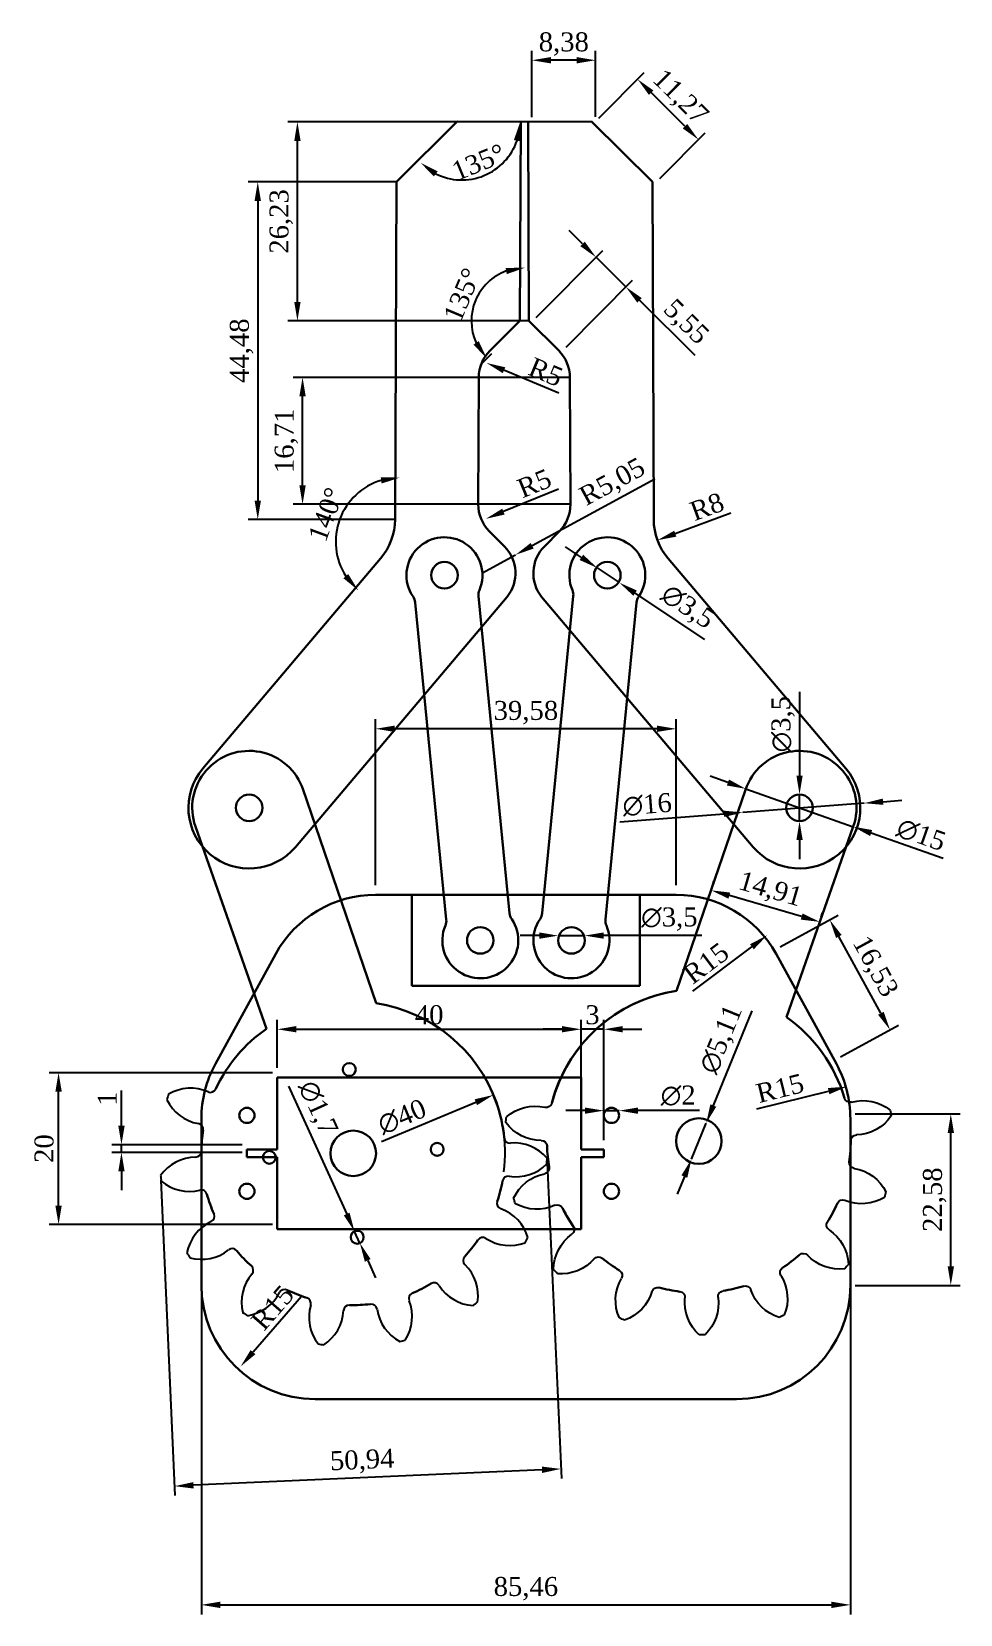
# Model space of a CAD drawing. Header units: millimetres. Extents: x 470 to 592, y 426 to 635.
import ezdxf

# ---------------------------------------------------------------- set-up
doc = ezdxf.new("R2010")
doc.units = ezdxf.units.MM
doc.layers.add('Capa1', color=7, linetype='Continuous', lineweight=35)
for name, color, linetype in [('Capa2', 7, 'Continuous'), ('Capa3', 7, 'Continuous'), ('De', 10, 'Continuous')]:
    doc.layers.add(name, color=color, linetype=linetype)
doc.styles.get("Standard").update_dxf_attribs({"font": 'CENTURY.TTF'})
doc.dimstyles.new('ISO-25', dxfattribs={"dimtxt": 2.5, "dimasz": 2.5, "dimexe": 1.25, "dimexo": 0.625, "dimtad": 1, "dimtxsty": 'Standard', "dimcen": 2.5, "dimadec": 0, "dimazin": 0, "dimtfac": 1, "dimtmove": 0, "dimatfit": 3, "dimfxl": 1, "dimarcsym": 0})

# ---------------------------------------------------------------- blocks, each defined once
blk = doc.blocks.new('*U1')
for centre, radius, start, end in [((0.53, 1.87), 6.75, 140.8283, 194.7768), ((-7.65, 0.69), 6.75, 1.5594, 55.5079), ((-6.86, -0.09), 0.9, 286.3362, 14.7768), ((0, 0.9), 0.9, 181.5594, 270)]:
    blk.add_arc(centre, radius, start, end)
at = {"layer": 'De'}
blk.add_arc((0, -23.5), 30, 97.3246, 99.0116, dxfattribs=at)
blk = doc.blocks.new('*U2')
at = {"color": 0, "linetype": 'ByBlock', "lineweight": -2, "transparency": 16777216}
for p, rotation in [((505.36, 522.88), 346.8280756340527), ((514.31, 518.64), 322.4997635538709), ((520.72, 511.09), 298.171451473689), ((523.45, 501.58), 273.8431393935072), ((522.01, 491.78), 249.5148273133253), ((516.67, 483.44), 225.1865152331435), ((508.37, 478.04), 200.8582031529616), ((489.04, 479.21), 152.2015789925979), ((498.58, 476.54), 176.5298910727799)]:
    blk.add_blockref('*U1', p, dxfattribs=dict(at, rotation=rotation))
blk = doc.blocks.new('*U3')
for centre, radius, start, end in [((0.53, 1.87), 6.75, 140.8283, 194.7768), ((-7.65, 0.69), 6.75, 1.5594, 55.5079), ((-6.86, -0.09), 0.9, 286.3362, 14.7768), ((0, 0.9), 0.9, 181.5594, 270)]:
    blk.add_arc(centre, radius, start, end)
at = {"layer": 'De'}
blk.add_arc((0, -23.5), 30, 97.3246, 99.0116, dxfattribs=at)
blk = doc.blocks.new('*U4')
at = {"color": 0, "linetype": 'ByBlock', "lineweight": -2, "transparency": 16777216}
for p, rotation in [((505.36, 522.88), 346.8280756340527), ((514.31, 518.64), 322.4997635538709), ((520.72, 511.09), 298.171451473689), ((523.45, 501.58), 273.8431393935072), ((522.01, 491.78), 249.5148273133253), ((516.67, 483.44), 225.1865152331435), ((508.37, 478.04), 200.8582031529616), ((489.04, 479.21), 152.2015789925979), ((498.58, 476.54), 176.5298910727799)]:
    blk.add_blockref('*U3', p, dxfattribs=dict(at, rotation=rotation))
blk = doc.blocks.new('*D19')
at = {"color": 0, "lineweight": -2}
for p, q in [((492.5, 469.74), (492.5, 426.39)), ((577.97, 469.74), (577.97, 426.39)), ((495, 427.64), (575.47, 427.64))]:
    blk.add_line(p, q, dxfattribs=at)
at = {"color": 0}
for points in [[(495, 428.06), (495, 427.22), (492.5, 427.64)], [(575.47, 428.06), (575.47, 427.22), (577.97, 427.64)]]:
    blk.add_solid(points, dxfattribs=at)
at = {"layer": 'Defpoints', "color": 0}
for p in [(492.5, 470.37), (577.97, 470.37), (577.97, 427.64)]:
    blk.add_point(p, dxfattribs=at)
at = {"color": 0, "insert": (535.24, 429.77), "char_height": 2.5, "attachment_point": 5}
blk.add_mtext('85,46', dxfattribs=at)
blk = doc.blocks.new('*D20')
at = {"color": 0, "lineweight": -2}
blk.add_line((505.7, 468.29), (499.31, 460.93), dxfattribs=at)
at = {"color": 0}
blk.add_solid([(498.99, 461.21), (499.62, 460.66), (497.67, 459.05)], dxfattribs=at)
at = {"layer": 'Defpoints', "color": 0}
for p in [(507.5, 470.37), (497.67, 459.05)]:
    blk.add_point(p, dxfattribs=at)
at = {"color": 0, "insert": (501.89, 466.8), "char_height": 2.5, "attachment_point": 5, "rotation": 49.0209}
blk.add_mtext('R15', dxfattribs=at)
blk = doc.blocks.new('*D21')
at = {"color": 0, "lineweight": -2}
for p, q in [((578.59, 492.32), (592.44, 492.32)), ((591.19, 472.24), (591.19, 489.82)), ((578.59, 469.74), (592.44, 469.74))]:
    blk.add_line(p, q, dxfattribs=at)
at = {"color": 0}
for points in [[(590.78, 489.82), (591.61, 489.82), (591.19, 492.32)], [(590.78, 472.24), (591.61, 472.24), (591.19, 469.74)]]:
    blk.add_solid(points, dxfattribs=at)
at = {"layer": 'Defpoints', "color": 0}
for p in [(577.97, 492.32), (591.19, 492.32), (577.97, 469.74)]:
    blk.add_point(p, dxfattribs=at)
at = {"color": 0, "insert": (589.07, 481.03), "char_height": 2.5, "attachment_point": 5, "rotation": 90}
blk.add_mtext('22,58', dxfattribs=at)
blk = doc.blocks.new('*D22')
at = {"color": 0, "lineweight": -2}
blk.add_line((565.64, 492.98), (575.1, 495.32), dxfattribs=at)
at = {"color": 0}
blk.add_solid([(575, 495.73), (575.2, 494.92), (577.53, 495.93)], dxfattribs=at)
at = {"layer": 'Defpoints', "color": 0}
for p in [(577.53, 495.93), (562.97, 492.32)]:
    blk.add_point(p, dxfattribs=at)
at = {"color": 0, "insert": (568.7, 495.7), "char_height": 2.5, "attachment_point": 5, "rotation": 13.9007}
blk.add_mtext('R15', dxfattribs=at)
blk = doc.blocks.new('*D23')
at = {"color": 0, "lineweight": -2}
for p, q in [((568.73, 514.33), (576.34, 518.5)), ((581.99, 505.59), (576.45, 515.71)), ((576.67, 499.83), (584.29, 504))]:
    blk.add_line(p, q, dxfattribs=at)
at = {"color": 0}
for points in [[(576.81, 515.91), (576.08, 515.51), (575.25, 517.9)], [(582.35, 505.79), (581.62, 505.39), (583.19, 503.4)]]:
    blk.add_solid(points, dxfattribs=at)
at = {"layer": 'Defpoints', "color": 0}
for p in [(575.25, 517.9), (568.18, 514.03), (576.12, 499.53)]:
    blk.add_point(p, dxfattribs=at)
at = {"color": 0, "insert": (581.08, 511.67), "char_height": 2.5, "attachment_point": 5, "rotation": 298.7194}
blk.add_mtext('16,53', dxfattribs=at)
blk = doc.blocks.new('*D24')
at = {"color": 0, "lineweight": -2}
blk.add_line((557.22, 508.48), (565, 514.35), dxfattribs=at)
at = {"color": 0}
blk.add_solid([(564.75, 514.68), (565.25, 514.02), (567, 515.86)], dxfattribs=at)
at = {"layer": 'Defpoints', "color": 0}
for p in [(567, 515.86), (555.02, 506.82)]:
    blk.add_point(p, dxfattribs=at)
at = {"color": 0, "insert": (558.97, 512.18), "char_height": 2.5, "attachment_point": 5, "rotation": 37.05}
blk.add_mtext('R15', dxfattribs=at)
blk = doc.blocks.new('*D25')
at = {"color": 0, "lineweight": -2}
for p, q in [((515.45, 522.45), (515.45, 544.32)), ((555.02, 522.45), (555.02, 544.32)), ((552.52, 543.07), (517.95, 543.07))]:
    blk.add_line(p, q, dxfattribs=at)
at = {"color": 0}
for points in [[(517.95, 543.49), (517.95, 542.66), (515.45, 543.07)], [(552.52, 543.49), (552.52, 542.66), (555.02, 543.07)]]:
    blk.add_solid(points, dxfattribs=at)
at = {"layer": 'Defpoints', "color": 0}
for p in [(515.45, 543.07), (515.45, 521.82), (555.02, 521.82)]:
    blk.add_point(p, dxfattribs=at)
at = {"color": 0, "insert": (535.24, 545.2), "char_height": 2.5, "attachment_point": 5}
blk.add_mtext('39,58', dxfattribs=at)
blk = doc.blocks.new('*D26')
at = {"color": 0, "lineweight": -2}
for p, q in [((536.99, 515.82), (534.49, 515.82)), ((539.49, 515.82), (542.99, 515.82)), ((558.4, 515.83), (545.49, 515.82))]:
    blk.add_line(p, q, dxfattribs=at)
at = {"color": 0}
for points in [[(536.99, 516.24), (536.99, 515.4), (539.49, 515.82)], [(545.49, 516.24), (545.49, 515.41), (542.99, 515.82)]]:
    blk.add_solid(points, dxfattribs=at)
at = {"layer": 'Defpoints', "color": 0}
for p in [(539.49, 515.82), (542.99, 515.82)]:
    blk.add_point(p, dxfattribs=at)
at = {"color": 0, "insert": (554.13, 517.99), "char_height": 2.5, "attachment_point": 5, "rotation": 0.0263}
blk.add_mtext('∅3,5', dxfattribs=at)
blk = doc.blocks.new('*D27')
at = {"color": 0, "lineweight": -2}
for p, q in [((502.5, 498.38), (502.5, 504.73)), ((542.5, 498.38), (542.5, 504.73)), ((505, 503.48), (540, 503.48))]:
    blk.add_line(p, q, dxfattribs=at)
at = {"color": 0}
for points in [[(505, 503.9), (505, 503.07), (502.5, 503.48)], [(540, 503.9), (540, 503.07), (542.5, 503.48)]]:
    blk.add_solid(points, dxfattribs=at)
at = {"layer": 'Defpoints', "color": 0}
for p in [(542.5, 503.48), (502.5, 497.76), (542.5, 497.76)]:
    blk.add_point(p, dxfattribs=at)
at = {"color": 0, "insert": (522.5, 505.38), "char_height": 2.5, "attachment_point": 5}
blk.add_mtext('40', dxfattribs=at)
blk = doc.blocks.new('*D28')
at = {"color": 0, "lineweight": -2}
for p, q in [((542.5, 488.88), (542.5, 504.73)), ((545.5, 488.88), (545.5, 504.73)), ((540, 503.48), (537.5, 503.48)), ((545.5, 503.48), (542.5, 503.48)), ((548, 503.48), (550.5, 503.48))]:
    blk.add_line(p, q, dxfattribs=at)
at = {"color": 0}
for points in [[(540, 503.9), (540, 503.07), (542.5, 503.48)], [(548, 503.9), (548, 503.07), (545.5, 503.48)]]:
    blk.add_solid(points, dxfattribs=at)
at = {"layer": 'Defpoints', "color": 0}
for p in [(542.5, 503.48), (542.5, 488.26), (545.5, 488.26)]:
    blk.add_point(p, dxfattribs=at)
at = {"color": 0, "insert": (544, 505.38), "char_height": 2.5, "attachment_point": 5}
blk.add_mtext('3', dxfattribs=at)
blk = doc.blocks.new('*D29')
at = {"color": 0, "lineweight": -2}
for p, q in [((543, 492.76), (540.5, 492.76)), ((545.5, 492.76), (547.5, 492.76)), ((558.09, 492.76), (550, 492.76))]:
    blk.add_line(p, q, dxfattribs=at)
at = {"color": 0}
for points in [[(543, 493.17), (543, 492.34), (545.5, 492.76)], [(550, 493.17), (550, 492.34), (547.5, 492.76)]]:
    blk.add_solid(points, dxfattribs=at)
at = {"layer": 'Defpoints', "color": 0}
for p in [(545.5, 492.76), (547.5, 492.76)]:
    blk.add_point(p, dxfattribs=at)
at = {"color": 0, "insert": (555.29, 494.73), "char_height": 2.5, "attachment_point": 5}
blk.add_mtext('∅2', dxfattribs=at)
blk = doc.blocks.new('*D30')
at = {"color": 0, "lineweight": -2}
for p, q in [((501.88, 497.76), (472.45, 497.76)), ((473.7, 480.26), (473.7, 495.26)), ((501.88, 477.76), (472.45, 477.76))]:
    blk.add_line(p, q, dxfattribs=at)
at = {"color": 0}
for points in [[(473.28, 495.26), (474.12, 495.26), (473.7, 497.76)], [(473.28, 480.26), (474.12, 480.26), (473.7, 477.76)]]:
    blk.add_solid(points, dxfattribs=at)
at = {"layer": 'Defpoints', "color": 0}
for p in [(473.7, 497.76), (502.5, 497.76), (502.5, 477.76)]:
    blk.add_point(p, dxfattribs=at)
at = {"color": 0, "insert": (471.8, 487.76), "char_height": 2.5, "attachment_point": 5, "rotation": 90}
blk.add_mtext('20', dxfattribs=at)
blk = doc.blocks.new('*D31')
at = {"color": 0, "lineweight": -2}
for p, q in [((481.98, 490.76), (481.98, 495.43)), ((497.88, 488.26), (480.73, 488.26)), ((481.98, 487.26), (481.98, 488.26)), ((497.88, 487.26), (480.73, 487.26)), ((481.98, 484.76), (481.98, 482.26))]:
    blk.add_line(p, q, dxfattribs=at)
at = {"color": 0}
for points in [[(481.57, 490.76), (482.4, 490.76), (481.98, 488.26)], [(481.57, 484.76), (482.4, 484.76), (481.98, 487.26)]]:
    blk.add_solid(points, dxfattribs=at)
at = {"layer": 'Defpoints', "color": 0}
for p in [(481.98, 488.26), (498.5, 488.26), (498.5, 487.26)]:
    blk.add_point(p, dxfattribs=at)
at = {"color": 0, "insert": (480.1, 494.34), "char_height": 2.5, "attachment_point": 5, "rotation": 90}
blk.add_mtext('1', dxfattribs=at)
blk = doc.blocks.new('*D37')
at = {"color": 0, "lineweight": -2}
blk.add_line((516.21, 488.68), (528.65, 493.87), dxfattribs=at)
blk.add_arc((512.5, 487.13), 20, 353.0481, 26.2205, dxfattribs=at)
at = {"color": 0}
blk.add_solid([(528.49, 494.25), (528.81, 493.48), (530.96, 494.83)], dxfattribs=at)
at = {"layer": 'Defpoints', "color": 0}
for p in [(530.96, 494.83), (494.04, 479.43)]:
    blk.add_point(p, dxfattribs=at)
at = {"color": 0, "insert": (518.93, 491.95), "char_height": 2.5, "attachment_point": 5, "rotation": 22.6395}
blk.add_mtext('∅40', dxfattribs=at)
blk = doc.blocks.new('*D38')
at = {"color": 0, "lineweight": -2}
for p, q in [((538.05, 485.86), (539.91, 444.3)), ((487.17, 483.59), (489.02, 442.03)), ((537.36, 445.44), (491.46, 443.39))]:
    blk.add_line(p, q, dxfattribs=at)
at = {"color": 0}
for points in [[(537.34, 445.86), (537.38, 445.02), (539.85, 445.55)], [(491.44, 443.81), (491.48, 442.97), (488.97, 443.28)]]:
    blk.add_solid(points, dxfattribs=at)
at = {"layer": 'Defpoints', "color": 0}
for p in [(538.03, 486.49), (487.14, 484.21), (488.97, 443.28)]:
    blk.add_point(p, dxfattribs=at)
at = {"color": 0, "insert": (513.69, 446.51), "char_height": 2.5, "attachment_point": 5, "rotation": 2.5574}
blk.add_mtext('50,94', dxfattribs=at)
blk = doc.blocks.new('*D41')
at = {"color": 0, "lineweight": -2}
for p, q in [((503.96, 496), (511.64, 479.13)), ((513.38, 475.31), (512.67, 476.85)), ((514.41, 473.03), (515.45, 470.75))]:
    blk.add_line(p, q, dxfattribs=at)
at = {"color": 0}
for points in [[(512.02, 479.3), (511.26, 478.96), (512.67, 476.85)], [(514.79, 473.2), (514.03, 472.86), (513.38, 475.31)]]:
    blk.add_solid(points, dxfattribs=at)
at = {"layer": 'Defpoints', "color": 0}
for p in [(512.67, 476.85), (513.38, 475.31)]:
    blk.add_point(p, dxfattribs=at)
at = {"color": 0, "insert": (507.7, 493.02), "char_height": 2.5, "attachment_point": 5, "rotation": 294.4615}
blk.add_mtext('∅1,7', dxfattribs=at)
blk = doc.blocks.new('*D46')
at = {"color": 0, "lineweight": -2}
for p, q in [((565, 505.92), (559.92, 493.43)), ((557.05, 486.38), (558.98, 491.11)), ((556.11, 484.07), (555.17, 481.75))]:
    blk.add_line(p, q, dxfattribs=at)
at = {"color": 0}
for points in [[(559.53, 493.59), (560.3, 493.27), (558.98, 491.11)], [(555.72, 484.23), (556.49, 483.91), (557.05, 486.38)]]:
    blk.add_solid(points, dxfattribs=at)
at = {"layer": 'Defpoints', "color": 0}
for p in [(558.98, 491.11), (557.05, 486.38)]:
    blk.add_point(p, dxfattribs=at)
at = {"color": 0, "insert": (561.11, 502.11), "char_height": 2.5, "attachment_point": 5, "rotation": 67.8497}
blk.add_mtext('∅5,11', dxfattribs=at)
blk = doc.blocks.new('*D47')
at = {"color": 0, "lineweight": -2}
for p, q in [((571.27, 547.95), (571.27, 536.91)), ((571.27, 530.91), (571.27, 534.41)), ((571.27, 528.41), (571.27, 525.91))]:
    blk.add_line(p, q, dxfattribs=at)
at = {"color": 0}
for points in [[(570.86, 536.91), (571.69, 536.91), (571.27, 534.41)], [(570.86, 528.41), (571.69, 528.41), (571.27, 530.91)]]:
    blk.add_solid(points, dxfattribs=at)
at = {"layer": 'Defpoints', "color": 0}
for p in [(571.27, 534.41), (571.27, 530.91)]:
    blk.add_point(p, dxfattribs=at)
at = {"color": 0, "insert": (569.11, 543.68), "char_height": 2.5, "attachment_point": 5, "rotation": 90}
blk.add_mtext('∅3,5', dxfattribs=at)
blk = doc.blocks.new('*D48')
at = {"color": 0, "lineweight": -2}
for p, q in [((561.85, 535.99), (559.49, 536.82)), ((564.2, 535.16), (578.35, 530.17)), ((590.2, 525.98), (580.7, 529.33))]:
    blk.add_line(p, q, dxfattribs=at)
at = {"color": 0}
for points in [[(561.98, 536.39), (561.71, 535.6), (564.2, 535.16)], [(580.84, 529.73), (580.57, 528.94), (578.35, 530.17)]]:
    blk.add_solid(points, dxfattribs=at)
at = {"layer": 'Defpoints', "color": 0}
for p in [(564.2, 535.16), (578.35, 530.17)]:
    blk.add_point(p, dxfattribs=at)
at = {"color": 0, "insert": (587.29, 529.1), "char_height": 2.5, "attachment_point": 5, "rotation": 340.552}
blk.add_mtext('∅15', dxfattribs=at)
blk = doc.blocks.new('*D49')
at = {"color": 0, "lineweight": -2}
for p, q in [((559.8, 522.39), (559.97, 522.99)), ((571.55, 518.33), (562.03, 521.09)), ((574.12, 518.23), (574.3, 518.83))]:
    blk.add_line(p, q, dxfattribs=at)
at = {"color": 0}
for points in [[(562.14, 521.49), (561.91, 520.69), (559.63, 521.79)], [(571.67, 518.73), (571.43, 517.93), (573.95, 517.63)]]:
    blk.add_solid(points, dxfattribs=at)
at = {"layer": 'Defpoints', "color": 0}
for p in [(559.63, 521.79), (559.63, 521.79), (573.95, 517.63)]:
    blk.add_point(p, dxfattribs=at)
at = {"color": 0, "insert": (567.38, 521.75), "char_height": 2.5, "attachment_point": 5, "rotation": 343.8367}
blk.add_mtext('14,91', dxfattribs=at)
blk = doc.blocks.new('*D57')
at = {"color": 0, "lineweight": -2}
blk.add_line((530.7, 592.46), (529.21, 590.98), dxfattribs=at)
blk.add_arc((535.08, 596.81), 7.02, 110.2958, 204.2488, dxfattribs=at)
at = {"color": 0}
for points in [[(532.57, 603.8), (532.72, 602.98), (535.11, 603.82)], [(529.02, 594.16), (528.34, 593.69), (530.1, 591.86)]]:
    blk.add_solid(points, dxfattribs=at)
at = {"layer": 'Defpoints', "color": 0}
for p in [(535.18, 623.04), (530.14, 601.79), (535.08, 596.81), (535.08, 596.81), (531.14, 592.9)]:
    blk.add_point(p, dxfattribs=at)
at = {"color": 0, "insert": (526.85, 600.25), "char_height": 2.5, "attachment_point": 5, "rotation": 67.2723}
blk.add_mtext('135°', dxfattribs=at)
blk = doc.blocks.new('*D58')
at = {"color": 0, "lineweight": -2}
blk.add_arc((526.81, 623.07), 7.68, 243.4998, 341.0448, dxfattribs=at)
at = {"color": 0}
for points in [[(533.66, 620.64), (534.48, 620.5), (534.49, 623.04)], [(523.13, 615.86), (523.62, 616.53), (521.35, 617.66)]]:
    blk.add_solid(points, dxfattribs=at)
at = {"layer": 'Defpoints', "color": 0}
for p in [(526.81, 623.07), (526.81, 623.07), (535.18, 623.04), (526.78, 615.39), (518.8, 615.13)]:
    blk.add_point(p, dxfattribs=at)
at = {"color": 0, "insert": (529, 617.72), "char_height": 2.5, "attachment_point": 5, "rotation": 22.2723}
blk.add_mtext('135°', dxfattribs=at)
blk = doc.blocks.new('*D59')
at = {"color": 0, "lineweight": -2}
blk.add_arc((518.62, 567.74), 8.43, 106.8325, 212.7121, dxfattribs=at)
at = {"color": 0}
for points in [[(516.12, 576.22), (516.24, 575.39), (518.65, 576.17)], [(511.84, 563.46), (511.21, 562.91), (513.17, 561.3)]]:
    blk.add_solid(points, dxfattribs=at)
at = {"layer": 'Defpoints', "color": 0}
for p in [(518.8, 615.13), (512.51, 573.55), (518.63, 570.65), (516.74, 565.52), (493.32, 537.83)]:
    blk.add_point(p, dxfattribs=at)
at = {"color": 0, "insert": (508.92, 571.31), "char_height": 2.5, "attachment_point": 5, "rotation": 69.7723}
blk.add_mtext('140°', dxfattribs=at)
blk = doc.blocks.new('*D60')
at = {"color": 0, "lineweight": -2}
for p, q in [((518.18, 615.13), (498.68, 615.13)), ((499.93, 612.63), (499.93, 573.15)), ((518, 570.65), (498.68, 570.65))]:
    blk.add_line(p, q, dxfattribs=at)
at = {"color": 0}
for points in [[(499.51, 612.63), (500.35, 612.63), (499.93, 615.13)], [(499.51, 573.15), (500.35, 573.15), (499.93, 570.65)]]:
    blk.add_solid(points, dxfattribs=at)
at = {"layer": 'Defpoints', "color": 0}
for p in [(518.8, 615.13), (499.93, 570.65), (518.63, 570.65)]:
    blk.add_point(p, dxfattribs=at)
at = {"color": 0, "insert": (497.8, 592.89), "char_height": 2.5, "attachment_point": 5, "rotation": 90}
blk.add_mtext('44,48', dxfattribs=at)
blk = doc.blocks.new('*D61')
at = {"color": 0, "lineweight": -2}
blk.add_line((539.57, 587.29), (532.35, 590.31), dxfattribs=at)
at = {"color": 0}
blk.add_solid([(532.52, 590.7), (532.19, 589.93), (530.05, 591.28)], dxfattribs=at)
at = {"layer": 'Defpoints', "color": 0}
for p in [(530.05, 591.28), (534.66, 589.35)]:
    blk.add_point(p, dxfattribs=at)
at = {"color": 0, "insert": (537.86, 590.07), "char_height": 2.5, "attachment_point": 5, "rotation": 337.2723}
blk.add_mtext('R5', dxfattribs=at)
blk = doc.blocks.new('*D62')
at = {"color": 0, "lineweight": -2}
blk.add_line((539.52, 574.65), (532.28, 571.69), dxfattribs=at)
at = {"color": 0}
blk.add_solid([(532.12, 572.07), (532.44, 571.3), (529.97, 570.74)], dxfattribs=at)
at = {"layer": 'Defpoints', "color": 0}
for p in [(534.59, 572.64), (529.97, 570.74)]:
    blk.add_point(p, dxfattribs=at)
at = {"color": 0, "insert": (536.35, 575.4), "char_height": 2.5, "attachment_point": 5, "rotation": 22.2723}
blk.add_mtext('R5', dxfattribs=at)
blk = doc.blocks.new('*D63')
at = {"color": 0, "lineweight": -2}
for p, q in [((552.2, 575.98), (536.06, 567.18)), ((529.43, 563.57), (533.87, 565.99))]:
    blk.add_line(p, q, dxfattribs=at)
at = {"color": 0}
blk.add_solid([(535.86, 567.55), (536.26, 566.82), (533.87, 565.99)], dxfattribs=at)
at = {"layer": 'Defpoints', "color": 0}
for p in [(533.87, 565.99), (529.43, 563.57)]:
    blk.add_point(p, dxfattribs=at)
at = {"color": 0, "insert": (546.72, 575.42), "char_height": 2.5, "attachment_point": 5, "rotation": 28.5979}
blk.add_mtext('R5,05', dxfattribs=at)
blk = doc.blocks.new('*D80')
at = {"color": 0, "lineweight": -2}
for p, q in [((535.52, 623.04), (503.9, 623.04)), ((505.15, 599.31), (505.15, 620.54)), ((535.52, 596.81), (503.9, 596.81))]:
    blk.add_line(p, q, dxfattribs=at)
at = {"color": 0}
for points in [[(504.74, 620.54), (505.57, 620.54), (505.15, 623.04)], [(504.74, 599.31), (505.57, 599.31), (505.15, 596.81)]]:
    blk.add_solid(points, dxfattribs=at)
at = {"layer": 'Defpoints', "color": 0}
for p in [(505.15, 623.04), (536.14, 623.04), (536.14, 596.81)]:
    blk.add_point(p, dxfattribs=at)
at = {"color": 0, "insert": (503.02, 609.92), "char_height": 2.5, "attachment_point": 5, "rotation": 90}
blk.add_mtext('26,23', dxfattribs=at)
blk = doc.blocks.new('*D81')
at = {"color": 0, "lineweight": -2}
for p, q in [((540.93, 589.37), (504.58, 589.37)), ((505.83, 575.16), (505.83, 586.87)), ((541, 572.66), (504.58, 572.66))]:
    blk.add_line(p, q, dxfattribs=at)
at = {"color": 0}
for points in [[(505.41, 586.87), (506.25, 586.87), (505.83, 589.37)], [(505.41, 575.16), (506.25, 575.16), (505.83, 572.66)]]:
    blk.add_solid(points, dxfattribs=at)
at = {"layer": 'Defpoints', "color": 0}
for p in [(505.83, 589.37), (541.56, 589.37), (541.63, 572.66)]:
    blk.add_point(p, dxfattribs=at)
at = {"color": 0, "insert": (503.7, 581.01), "char_height": 2.5, "attachment_point": 5, "rotation": 90}
blk.add_mtext('16,71', dxfattribs=at)
blk = doc.blocks.new('*D82')
at = {"color": 0, "lineweight": -2}
for p, q in [((542.7, 606.96), (540.92, 608.72)), ((536.58, 597.25), (545.35, 606.09)), ((544.47, 605.2), (548.41, 601.29)), ((540.52, 593.34), (549.29, 602.18)), ((550.19, 599.53), (557.47, 592.31))]:
    blk.add_line(p, q, dxfattribs=at)
at = {"color": 0}
for points in [[(542.99, 607.26), (542.4, 606.67), (544.47, 605.2)], [(550.48, 599.83), (549.89, 599.24), (548.41, 601.29)]]:
    blk.add_solid(points, dxfattribs=at)
at = {"layer": 'Defpoints', "color": 0}
for p in [(548.41, 601.29), (536.14, 596.81), (540.08, 592.9)]:
    blk.add_point(p, dxfattribs=at)
at = {"color": 0, "insert": (556.21, 596.55), "char_height": 2.5, "attachment_point": 5, "rotation": 315.2277}
blk.add_mtext('5,55', dxfattribs=at)
blk = doc.blocks.new('*D83')
at = {"color": 0, "lineweight": -2}
for p, q in [((544.85, 623.51), (550.83, 629.54)), ((556.18, 622.48), (551.73, 626.89)), ((552.86, 615.58), (558.83, 621.6))]:
    blk.add_line(p, q, dxfattribs=at)
at = {"color": 0}
for points in [[(552.02, 627.19), (551.43, 626.6), (549.95, 628.65)], [(556.47, 622.77), (555.89, 622.18), (557.95, 620.71)]]:
    blk.add_solid(points, dxfattribs=at)
at = {"layer": 'Defpoints', "color": 0}
for p in [(549.95, 628.65), (544.41, 623.07), (552.42, 615.13)]:
    blk.add_point(p, dxfattribs=at)
at = {"color": 0, "insert": (555.45, 626.19), "char_height": 2.5, "attachment_point": 5, "rotation": 315.2277}
blk.add_mtext('11,27', dxfattribs=at)
blk = doc.blocks.new('*D84')
at = {"color": 0, "lineweight": -2}
for p, q in [((536.04, 623.66), (536.04, 632.41)), ((544.41, 623.69), (544.41, 632.41)), ((541.91, 631.16), (538.54, 631.16))]:
    blk.add_line(p, q, dxfattribs=at)
at = {"color": 0}
for points in [[(538.54, 631.58), (538.54, 630.74), (536.04, 631.16)], [(541.91, 631.58), (541.91, 630.74), (544.41, 631.16)]]:
    blk.add_solid(points, dxfattribs=at)
at = {"layer": 'Defpoints', "color": 0}
for p in [(536.04, 631.16), (536.04, 623.04), (544.41, 623.07)]:
    blk.add_point(p, dxfattribs=at)
at = {"color": 0, "insert": (540.23, 633.29), "char_height": 2.5, "attachment_point": 5}
blk.add_mtext('8,38', dxfattribs=at)
blk = doc.blocks.new('*D85')
at = {"color": 0, "lineweight": -2}
for p, q in [((542.55, 565.66), (540.47, 567.05)), ((544.63, 564.27), (547.54, 562.33)), ((558.81, 554.83), (549.62, 560.95))]:
    blk.add_line(p, q, dxfattribs=at)
at = {"color": 0}
for points in [[(542.78, 566.01), (542.32, 565.31), (544.63, 564.27)], [(549.85, 561.29), (549.39, 560.6), (547.54, 562.33)]]:
    blk.add_solid(points, dxfattribs=at)
at = {"layer": 'Defpoints', "color": 0}
for p in [(544.63, 564.27), (547.54, 562.33)]:
    blk.add_point(p, dxfattribs=at)
at = {"color": 0, "insert": (556.46, 559), "char_height": 2.5, "attachment_point": 5, "rotation": 326.3294}
blk.add_mtext('∅3,5', dxfattribs=at)
blk = doc.blocks.new('*D86')
at = {"color": 0, "lineweight": -2}
for p, q in [((547.6, 530.82), (561.33, 531.86)), ((579.77, 533.27), (563.82, 532.05)), ((582.27, 533.46), (584.76, 533.65))]:
    blk.add_line(p, q, dxfattribs=at)
at = {"color": 0}
for points in [[(582.23, 533.88), (582.3, 533.05), (579.77, 533.27)], [(561.29, 532.28), (561.36, 531.45), (563.82, 532.05)]]:
    blk.add_solid(points, dxfattribs=at)
at = {"layer": 'Defpoints', "color": 0}
for p in [(563.82, 532.05), (579.77, 533.27)]:
    blk.add_point(p, dxfattribs=at)
at = {"color": 0, "insert": (551.21, 533.07), "char_height": 2.5, "attachment_point": 5, "rotation": 4.3662}
blk.add_mtext('∅16', dxfattribs=at)
blk = doc.blocks.new('*D88')
at = {"layer": 'Capa3', "color": 0, "lineweight": -2}
blk.add_line((562.22, 571.47), (554.91, 568.78), dxfattribs=at)
at = {"layer": 'Capa3', "color": 0}
blk.add_solid([(554.77, 569.17), (555.05, 568.39), (552.56, 567.92)], dxfattribs=at)
at = {"layer": 'Defpoints', "color": 0}
for p in [(560.07, 570.68), (552.56, 567.92)]:
    blk.add_point(p, dxfattribs=at)
at = {"layer": 'Capa3', "color": 0, "insert": (559.08, 572.34), "char_height": 2.5, "attachment_point": 5, "rotation": 20.2277}
blk.add_mtext('R8', dxfattribs=at)

msp = doc.modelspace()

# ---------------------------------------------------------------- linework, layer by layer
at = {"lineweight": 30}
for p, q in [((515.542, 506.899), (505.876, 535.146)), ((555.092, 508.534), (564.16, 535.036)), ((491.722, 530.18), (501.068, 503.541)), ((578.352, 530.18), (569.549, 505.087))]:
    msp.add_line(p, q, dxfattribs=at)
for centre, radius in [((498.799, 532.663), 1.75), ((571.275, 532.663), 1.75), ((511.979, 498.183), 0.851), ((512.502, 487.132), 3), ((558.013, 488.749), 3), ((523.554, 487.655), 0.851), ((501.451, 486.608), 0.851), ((513.025, 476.08), 0.851)]:
    msp.add_circle(centre, radius, dxfattribs=at)
for centre, radius, start, end in [((498.799, 532.663), 7.5, 18.44828, 199.33253), ((571.275, 532.663), 7.5, 340.66747, 161.55172), ((512.502, 487.132), 20, 19.54599, 81.25765), ((558.013, 488.749), 20, 98.40059, 154.28129), ((558.013, 488.749), 20, 16.46816, 54.77728), ((512.502, 487.132), 20, 124.86928, 154.91185), ((558.013, 488.749), 20, 154.28129, 165.50546), ((512.502, 487.132), 20, 5.87455, 19.54599), ((512.502, 487.132), 20, 171.24805, 179.24016), ((558.013, 488.749), 20, 181.84166, 189.83377), ((558.013, 488.749), 20, 352.13985, 0.13196), ((512.502, 487.132), 20, 195.57636, 203.56847), ((512.502, 487.132), 20, 341.54624, 349.53835), ((558.013, 488.749), 20, 206.16997, 214.16208), ((558.013, 488.749), 20, 327.81153, 335.80365), ((512.502, 487.132), 20, 317.21792, 325.21003), ((512.502, 487.132), 20, 219.90468, 227.89679), ((558.013, 488.749), 20, 303.48322, 311.47533), ((558.013, 488.749), 20, 230.49829, 238.4904), ((512.502, 487.132), 20, 292.88961, 300.88172), ((558.013, 488.749), 20, 254.8266, 262.81871), ((558.013, 488.749), 20, 279.15491, 287.14702), ((512.502, 487.132), 20, 244.23299, 252.2251), ((512.502, 487.132), 20, 268.5613, 276.55341)]:
    msp.add_arc(centre, radius, start, end, dxfattribs=at)
at = {"layer": 'Capa1', "lineweight": 30}
for p, q in [((515.448, 521.196), (555.024, 521.196)), ((494.349, 498.905), (502.294, 513.403)), ((576.123, 498.905), (568.178, 513.403)), ((502.502, 497.132), (502.502, 487.632)), ((542.502, 497.132), (502.502, 497.132)), ((542.502, 487.632), (542.502, 497.132)), ((492.504, 491.697), (492.504, 469.744)), ((577.968, 491.697), (577.968, 469.744)), ((502.502, 487.632), (498.502, 487.632)), ((498.502, 487.632), (498.502, 486.632)), ((498.502, 486.632), (502.502, 486.632)), ((502.502, 486.632), (502.502, 477.132)), ((542.502, 487.632), (545.502, 487.632)), ((542.502, 477.132), (542.502, 486.632)), ((545.502, 486.632), (542.502, 486.632)), ((545.502, 487.632), (545.502, 486.632)), ((502.502, 477.132), (542.502, 477.132)), ((562.968, 454.744), (507.504, 454.744))]:
    msp.add_line(p, q, dxfattribs=at)
for centre, radius in [((529.236, 515.196), 1.75), ((541.236, 515.196), 1.75), ((498.502, 492.132), 1), ((546.502, 492.132), 1), ((558.013, 488.749), 3), ((498.502, 482.132), 1), ((546.502, 482.132), 1)]:
    msp.add_circle(centre, radius, dxfattribs=at)
for centre, start, end in [((515.448, 506.196), 90, 151.28058), ((555.024, 506.196), 28.71942, 90), ((507.504, 491.697), 151.28058, 180), ((562.968, 491.697), 0, 28.71942), ((507.504, 469.744), 180, 270), ((562.968, 469.744), 270, 0)]:
    msp.add_arc(centre, 15, start, end, dxfattribs=at)
at = {"layer": 'Capa2', "lineweight": 30}
for p, q in [((524.757, 517.962), (520.656, 559.72)), ((533.091, 518.78), (528.99, 560.539)), ((537.381, 518.78), (541.482, 560.539)), ((545.715, 517.962), (549.816, 559.72))]:
    msp.add_line(p, q, dxfattribs=at)
for centre in [(524.511, 563.305), (545.961, 563.305), (529.236, 515.196), (541.236, 515.196)]:
    msp.add_circle(centre, 1.75, dxfattribs=at)
for centre, radius, start, end in [((524.511, 563.305), 5, 337.01687, 214.20217), ((545.961, 563.305), 5, 325.79783, 202.98313), ((530.648, 560.702), 1.667, 157.01687, 185.60952), ((539.824, 560.702), 1.667, 354.39048, 22.98313), ((518.997, 559.557), 1.667, 5.60952, 34.20217), ((551.475, 559.557), 1.667, 145.79783, 174.39048), ((529.236, 515.196), 5, 157.01687, 34.20217), ((523.099, 517.799), 1.667, 337.01687, 5.60952), ((534.75, 518.943), 1.667, 185.60952, 214.20217), ((541.236, 515.196), 5, 145.79783, 22.98313), ((535.722, 518.943), 1.667, 325.79783, 354.39048), ((547.373, 517.799), 1.667, 174.39048, 202.98313)]:
    msp.add_arc(centre, radius, start, end, dxfattribs=at)
at = {"layer": 'Capa3', "lineweight": 30}
for p, q in [((518.18, 615.132), (526.181, 623.07)), ((526.181, 623.07), (526.181, 623.07)), ((526.181, 623.07), (534.558, 623.036)), ((534.453, 596.806), (534.558, 623.036)), ((543.893, 623.07), (535.516, 623.036)), ((535.621, 596.806), (535.516, 623.036)), ((551.894, 615.132), (543.893, 623.07)), ((543.893, 623.07), (543.893, 623.07)), ((518.003, 570.65), (518.18, 615.132)), ((552.071, 570.65), (551.894, 615.132)), ((534.453, 596.806), (530.514, 592.898)), ((535.621, 596.806), (539.56, 592.898)), ((528.969, 572.655), (529.036, 589.368)), ((541.105, 572.655), (541.039, 589.368)), ((532.405, 567.113), (530.419, 569.114)), ((537.669, 567.113), (539.655, 569.114)), ((492.691, 537.83), (516.111, 565.516)), ((577.383, 537.83), (553.963, 565.516)), ((504.907, 527.496), (532.781, 560.448)), ((565.167, 527.496), (537.293, 560.448)), ((520.236, 509.196), (520.236, 521.196)), ((550.236, 521.196), (520.236, 521.196)), ((550.236, 521.196), (550.236, 509.196)), ((550.236, 509.196), (520.236, 509.196))]:
    msp.add_line(p, q, dxfattribs=at)
for centre, radius in [((524.511, 563.305), 1.75), ((545.961, 563.305), 1.75), ((498.799, 532.663), 1.75), ((571.275, 532.663), 1.75), ((529.236, 515.196), 1.75), ((541.236, 515.196), 1.75), ((558.013, 488.749), 3)]:
    msp.add_circle(centre, radius, dxfattribs=at)
for centre, radius, start, end in [((534.035, 589.348), 5, 134.77229, 179.77229), ((536.039, 589.348), 5, 0.22771, 45.22771), ((533.969, 572.636), 5, 179.77229, 224.77229), ((536.105, 572.636), 5, 315.22771, 0.22771), ((510.003, 570.682), 8, 319.77229, 359.77229), ((560.071, 570.682), 8, 180.22771, 220.22771), ((528.804, 563.567), 5.053, 321.89385, 44.55956), ((541.27, 563.567), 5.053, 135.44044, 218.10615), ((498.799, 532.663), 8, 139.77229, 319.77229), ((571.275, 532.663), 8, 220.22771, 40.22771), ((558.013, 488.749), 20, 98.40059, 165.50546), ((558.013, 488.749), 20, 16.46816, 54.77728), ((558.013, 488.749), 20, 352.13985, 3.8641), ((558.013, 488.749), 20, 181.84166, 189.83377), ((558.013, 488.749), 20, 206.16997, 215.51142), ((558.013, 488.749), 20, 327.81153, 335.80365), ((558.013, 488.749), 20, 303.48322, 311.47533), ((558.013, 488.749), 20, 230.49829, 238.4904), ((558.013, 488.749), 20, 254.8266, 262.81871), ((558.013, 488.749), 20, 279.15491, 287.14702)]:
    msp.add_arc(centre, radius, start, end, dxfattribs=at)

# ---------------------------------------------------------------- block references
at = {"lineweight": 30, "yscale": 0.85106383, "zscale": 0.85106383}
for name, p, xscale, rotation in [('*U2', (1058.854, 822.386), -0.85106383, 78.66973790087283), ('*U4', (67.325, 892.066), 0.85106383, 272.7102709483817)]:
    msp.add_blockref(name, p, dxfattribs=dict(at, xscale=xscale, rotation=rotation))

# ---------------------------------------------------------------- dimensions: what is measured, and where the dimension line sits
for base, p1, p2, angle, picture, middle in [((536.037, 631.16), (544.414, 623.069), (536.037, 623.036), 180, '*D84', (540.226, 633.287)), ((499.93, 570.65), (518.805, 615.132), (518.628, 570.65), 90, '*D60', (497.802, 592.891)), ((473.701, 497.757), (502.502, 477.757), (502.502, 497.757), 90, '*D30', (471.799, 487.757)), ((481.985, 488.257), (498.502, 487.257), (498.502, 488.257), 90, '*D31', (480.104, 494.342)), ((591.195, 492.322), (577.968, 469.744), (577.968, 492.322), 90, '*D21', (589.068, 481.033))]:
    dim = msp.add_linear_dim(base=base, p1=p1, p2=p2, angle=angle, dimstyle='ISO-25')
    dim.commit()
    dim.dimension.update_dxf_attribs({"geometry": picture, "text_midpoint": middle})
for p1, p2, distance, picture, middle in [((552.415, 615.132), (544.414, 623.069), -7.864, '*D83', (555.452, 626.194)), ((536.141, 596.806), (540.081, 592.897), 11.827, '*D82', (556.21, 596.545)), ((573.95, 517.634), (559.626, 521.785), 0, '*D49', (567.38, 521.753)), ((576.123, 499.53), (568.178, 514.028), -8.059, '*D23', (581.084, 511.674))]:
    dim = msp.add_aligned_dim(p1=p1, p2=p2, distance=distance, dimstyle='ISO-25')
    dim.commit()
    dim.dimension.update_dxf_attribs({"geometry": picture, "text_midpoint": middle})
for base, p1, p2, angle, picture, middle, dimtype in [((505.152, 623.036), (536.141, 596.806), (536.141, 623.036), 90, '*D80', (505.152, 609.921), 160), ((505.829, 589.368), (541.626, 572.655), (541.559, 589.368), 90, '*D81', (505.829, 581.011), 160), ((488.966, 443.278), (538.026, 486.486), (487.138, 484.213), 182.55736, '*D38', (513.785, 444.387), 161)]:
    dim = msp.add_linear_dim(base=base, p1=p1, p2=p2, angle=angle, dimstyle='ISO-25')
    dim.commit()
    dim.dimension.update_dxf_attribs({"geometry": picture, "text_midpoint": middle, "dimtype": dimtype})
for base, line1, line2, picture, middle in [((526.775, 615.387), ((526.806, 623.07), (535.183, 623.036)), ((518.805, 615.132), (526.806, 623.07)), '*D58', (528.997, 617.721)), ((530.137, 601.787), ((535.078, 596.806), (531.139, 592.898)), ((535.078, 596.806), (535.183, 623.036)), '*D57', (526.852, 600.252)), ((512.51, 573.546), ((493.316, 537.83), (516.736, 565.516)), ((518.628, 570.65), (518.805, 615.132)), '*D59', (508.925, 571.31))]:
    dim = msp.add_angular_dim_2l(base=base, line1=line1, line2=line2, dimstyle='ISO-25')
    dim.commit()
    dim.dimension.update_dxf_attribs({"geometry": picture, "text_midpoint": middle})
for center, mpoint, picture, middle in [((534.66, 589.348), (530.049, 591.28), '*D61', (537.123, 588.317)), ((529.429, 563.567), (533.866, 565.986), '*D63', (547.737, 573.548)), ((534.594, 572.636), (529.967, 570.741), '*D62', (537.065, 573.647)), ((555.024, 506.821), (566.995, 515.858), '*D24', (560.115, 510.664)), ((562.968, 492.322), (577.529, 495.925), '*D22', (569.16, 493.854)), ((507.504, 470.369), (497.667, 459.045), '*D20', (503.321, 465.554))]:
    dim = msp.add_radius_dim(center=center, mpoint=mpoint, dimstyle='ISO-25')
    dim.commit()
    dim.dimension.update_dxf_attribs({"geometry": picture, "text_midpoint": middle, "dimtype": 164})
for p1, p2, picture, middle in [((544.628, 564.275), (547.541, 562.334), '*D85', (556.458, 558.999)), ((571.275, 530.913), (571.275, 534.413), '*D47', (569.107, 543.683)), ((564.203, 535.16), (578.347, 530.166), '*D48', (587.287, 529.1)), ((545.502, 492.757), (547.502, 492.757), '*D29', (555.294, 494.728))]:
    dim = msp.add_diameter_dim_2p(p1=p1, p2=p2, dimstyle='ISO-25')
    dim.commit()
    dim.dimension.update_dxf_attribs({"geometry": picture, "text_midpoint": middle})
dim = msp.add_linear_dim(base=(515.448, 543.073), p1=(555.024, 521.821), p2=(515.448, 521.821), dimstyle='ISO-25')
dim.commit()
dim.dimension.update_dxf_attribs({"geometry": '*D25', "text_midpoint": (535.236, 543.073), "dimtype": 160})
for p1, p2, picture, middle in [((579.772, 533.272), (563.819, 532.053), '*D86', (551.364, 531.103)), ((539.486, 515.82), (542.986, 515.821), '*D26', (554.128, 515.827)), ((557.051, 486.384), (558.976, 491.114), '*D46', (563.12, 501.293)), ((513.378, 475.305), (512.673, 476.855), '*D41', (505.726, 492.125)), ((494.043, 479.433), (530.961, 494.83), '*D37', (519.692, 490.13))]:
    dim = msp.add_diameter_dim_2p(p1=p1, p2=p2, dimstyle='ISO-25')
    dim.commit()
    dim.dimension.update_dxf_attribs({"geometry": picture, "text_midpoint": middle, "dimtype": 163})
for base, p1, p2, picture, middle in [((542.502, 503.482), (502.502, 497.757), (542.502, 497.757), '*D27', (522.502, 505.383)), ((542.502, 503.482), (545.502, 488.257), (542.502, 488.257), '*D28', (544.002, 505.384)), ((577.968, 427.64), (492.504, 470.369), (577.968, 470.369), '*D19', (535.236, 429.768))]:
    dim = msp.add_linear_dim(base=base, p1=p1, p2=p2, dimstyle='ISO-25')
    dim.commit()
    dim.dimension.update_dxf_attribs({"geometry": picture, "text_midpoint": middle})
at = {"layer": 'Capa3'}
dim = msp.add_radius_dim(center=(560.071, 570.682), mpoint=(552.565, 567.916), dimstyle='ISO-25', dxfattribs=at)
dim.commit()
dim.dimension.update_dxf_attribs({"geometry": '*D88', "text_midpoint": (559.736, 570.559), "dimtype": 164})

doc.saveas('drawing.dxf')
